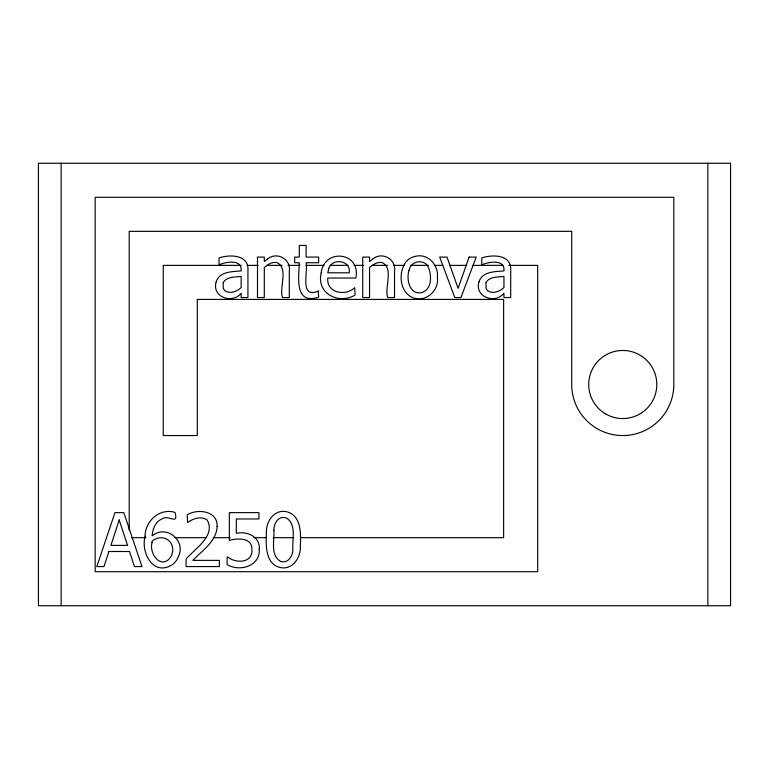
<?xml version="1.0" encoding="UTF-8"?>
<svg xmlns="http://www.w3.org/2000/svg" width="769" height="769" viewBox="0 0 769 769"><rect width="100%" height="100%" fill="white"/><g stroke="black" fill="none" stroke-linecap="round" stroke-linejoin="round"><path stroke-width="1.15" d="M241.255 265.372L163.259 265.372L163.259 435.552L197.297 435.552L197.297 299.41L503.628 299.41L503.628 537.666L300.823 537.666M247.262 265.372L258.057 265.372M266.459 265.372L282.06 265.372M288.058 265.372L300.064 265.372M306.062 265.372L324.057 265.372M330.064 265.372L348.059 265.372M354.067 265.372L363.66 265.372M372.061 265.372L387.663 265.372M393.661 265.372L404.465 265.372M410.463 265.372L428.468 265.372M434.466 265.372L442.867 265.372M450.067 265.372L466.87 265.372M472.868 265.372L502.868 265.372M508.867 265.372L537.666 265.372L537.666 571.703L95.183 571.703L95.183 197.297L673.817 197.297L673.817 384.5A51.052 51.052 0 0 1 622.765 435.552A51.052 51.052 0 0 1 571.703 384.5L571.703 231.334L129.221 231.334L129.221 530.466M131.614 537.666L146.014 537.666M174.823 537.666L206.025 537.666M213.224 537.666L230.018 537.666M254.02 537.666L266.026 537.666M273.226 537.666L293.623 537.666M707.855 163.259L707.855 605.741M61.145 163.259L61.145 605.741M152.031 542.568C148.773 553.815 161.307 570.319 170.833 556.929C177.735 543.693 164.431 531.773 152.137 541.03L152.031 542.568M266.401 532.85C265.978 544.702 265.017 563.052 279.224 567.262C292.057 570.944 300.91 557.929 300.362 546.365C300.804 534.503 301.679 516.239 287.539 511.981C274.716 508.299 265.834 521.276 266.401 532.85M273.889 530.168C274.562 540.001 270.044 555.372 280.56 561.341C288.164 563.898 292.979 555.881 292.835 549.258C292.182 539.386 296.699 523.852 286.135 517.883C278.484 515.374 273.687 523.516 273.889 530.168M145.072 536.195C140.631 552.565 153.214 576.539 172.064 564.821A17.158 17.158 0 0 0 178.331 556.756C186.521 540.482 166.066 524.093 152.137 535.887C152.618 529.245 155.242 521.766 161.836 518.988C168.075 514 178.773 526.034 175.034 512.375C159.808 507.742 145.149 520.911 145.072 536.195M437.388 277.33C439.291 291.191 424.921 303.371 411.809 297.238C399.188 290.903 398.294 271.928 406.215 261.575A16.13 16.13 0 0 1 415.471 256.308C428.054 253.116 438.763 265.19 437.388 277.33M321.211 272.86C316.126 293.556 338.639 304.784 355.086 295.085L354.692 287.654C345.656 296.603 326.143 292.97 327.805 278.022L355.845 278.022C361.18 251.934 324.162 247.839 321.211 272.86M259.259 549.402C260.278 566.244 239.62 572.059 227.124 564.619L227.124 556.977L227.634 556.977C235.766 563.639 252.963 563.408 251.905 549.364C252.472 537.483 237.294 538.04 229.335 540.415L229.335 512.635L258.932 512.635L258.932 518.969L236.323 518.969L236.323 533.321C246.955 530.783 260.547 536.868 259.259 549.402M408.983 270.486C406.147 279.416 409.541 295.258 421.825 292.556C432.572 289.288 431.938 273.754 427.506 265.651A9.161 9.161 0 0 0 421.845 262.066C416.039 260.614 409.944 264.546 408.983 270.486M216.166 281.925C211.562 296.901 232.219 304.476 241.158 293.239L241.158 297.545L247.935 297.545L247.935 269.871C248.858 254.529 229.441 254.27 219.021 257.951L219.021 264.872C225.759 261.748 242.475 258.855 241.158 270.919C232.449 271.649 219.203 271.457 216.166 281.925M478.952 281.925C474.338 296.901 495.005 304.476 503.935 293.239L503.935 297.545L510.712 297.545L510.712 269.871C511.645 254.529 492.218 254.27 481.807 257.951L481.807 264.872C488.546 261.748 505.252 258.855 503.935 270.919C495.226 271.649 481.98 271.457 478.952 281.925M217.127 526.361C216.541 541.453 202.218 550.412 192.856 560.38L219.367 560.38L219.367 566.57L186.079 566.57L186.079 559.005C194.893 548.624 216.176 535.695 207.092 519.95C201.074 515.691 193.067 518.604 187.598 522.449L187.203 514.769C197.796 508.415 217.733 510.799 217.127 526.361M223.202 282.636L223.241 288.423L224.711 290.624C229.969 294.354 236.919 291.566 241.158 287.587L241.158 276.359C235.112 277.369 226.595 276.292 223.202 282.636M485.979 282.636L486.027 288.423L487.488 290.624C492.746 294.354 499.696 291.566 503.935 287.587L503.935 276.359C497.889 277.369 489.372 276.292 485.979 282.636M328.824 268.294L327.805 272.803L349.222 272.803C351.183 260.364 332.698 257.519 328.824 268.294M108.919 551.498L104.026 566.57L96.779 566.57L114.966 512.635L123.809 512.635L141.996 566.57L134.421 566.57L129.528 551.498L108.919 551.498M119.205 519.95L110.909 545.384L127.539 545.384L119.205 519.95M469.09 257.086L458.113 288.308L447.029 257.086L439.676 257.086L454.815 297.545L460.939 297.545L476.194 257.086L469.09 257.086M267.333 259.172L264.305 261.575L264.305 257.086L257.49 257.086L257.49 297.545L264.305 297.545L264.305 267.333L269.573 263.805A11.612 11.612 0 0 1 277.109 262.633C288.75 268.554 279.012 287.846 282.492 297.545L289.298 297.545L289.298 271.284C291.364 259.105 276.504 251.078 267.333 259.172M372.561 259.172L369.543 261.575L369.543 257.086L362.728 257.086L362.728 297.545L369.543 297.545L369.543 267.333L374.811 263.805A11.612 11.612 0 0 1 382.347 262.633C393.988 268.554 384.25 287.846 387.73 297.545L394.535 297.545L394.535 271.284C396.593 259.105 381.741 251.078 372.561 259.172M318.241 291.067C299.16 299.295 308.292 270.986 306.11 262.738L318.645 262.738L318.645 257.086L306.11 257.086L306.11 245.455L299.295 245.455L299.295 257.086L294.7 257.086L294.7 262.738L299.295 262.738C298.766 277.974 294.383 305.014 318.645 297.19L318.241 291.067M730.55 163.259L38.45 163.259L38.45 605.741L730.55 605.741L730.55 163.259M605.741 413.982A34.038 34.038 0 0 0 656.803 384.5A34.038 34.038 0 0 0 605.741 355.018A34.038 34.038 0 0 0 605.741 413.982"/></g></svg>
